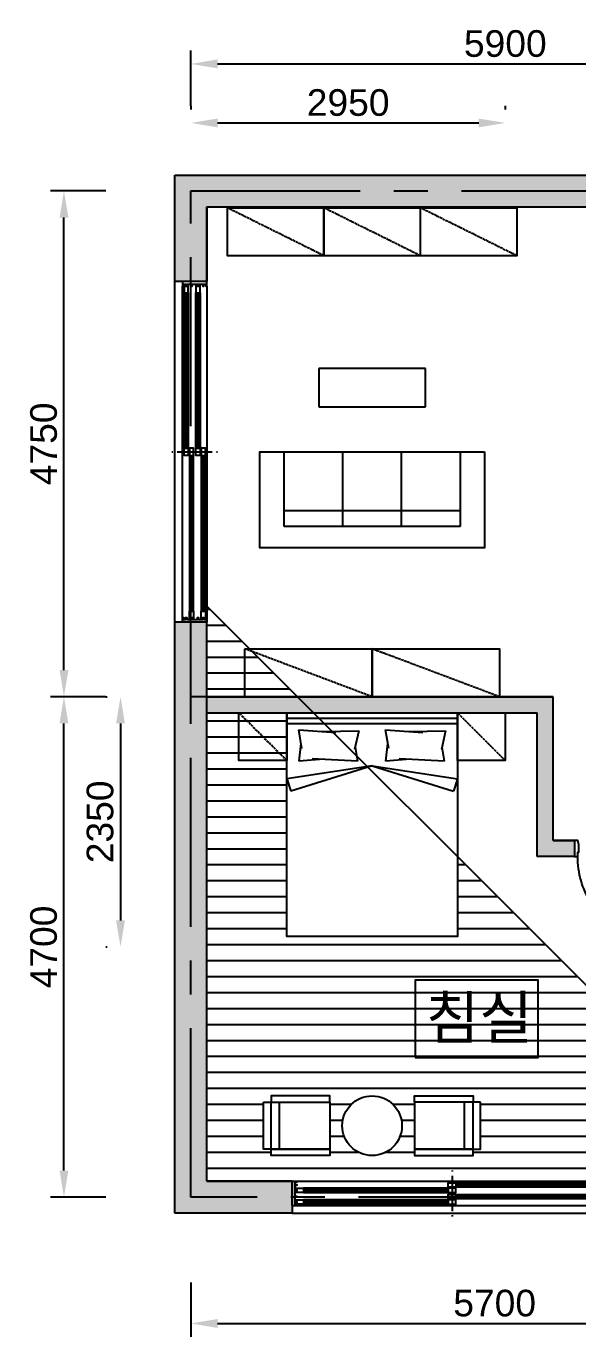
# Model space of a CAD drawing. Header units: millimetres. Extents: x 140860 to 617150, y 61650 to 208518.
# Drawn here: x 472474 to 477650, y 94116 to 106424 of the extents above; entities that cross this region are included whole.
import ezdxf

# ---------------------------------------------------------------- set-up
doc = ezdxf.new("R2010")
doc.units = ezdxf.units.MM
doc.linetypes.add('ACAD_ISO04W100', pattern=[30, 24, -3, 0, -3])
doc.linetypes.add('CENTER', pattern=[50.8, 31.75, -6.35, 6.35, -6.35])
for name, color, linetype in [('CEN', 1, 'CENTER'), ('DIM', 3, 'Continuous'), ('FIN', 5, 'Continuous'), ('FUN', 3, 'Continuous'), ('HAT', 9, 'Continuous'), ('TXT', 7, 'Continuous'), ('WAL', 2, 'Continuous'), ('WIN', 4, 'Continuous')]:
    doc.layers.add(name, color=color, linetype=linetype)
doc.styles.get("Standard").update_dxf_attribs({"font": 'arial.ttf'})
doc.styles.add('문자400', font='arial.ttf', dxfattribs={"height": 400})
doc.dimstyles.new('치수100', dxfattribs={"dimscale": 100, "dimtxt": 2.5, "dimasz": 2.5, "dimexe": 1.25, "dimexo": 8, "dimtad": 1, "dimtxsty": 'Standard', "dimcen": 2.5, "dimadec": 0, "dimazin": 0, "dimtfac": 1, "dimtmove": 0, "dimatfit": 1, "dimfxl": 1, "dimarcsym": 0})
pattern_1 = [(0, (60825.47, 0), (0, 150), [])]

# ---------------------------------------------------------------- blocks, each defined once
blk = doc.blocks.new('*U6')
for points in [[(870, 0), (870, 840), (830, 840), (830, 0)], [(0, -150), (0, 0), (30, 0), (30, -40), (40, -40), (40, -110), (30, -150)], [(900, -150), (900, 0), (870, 0), (870, -40), (860, -40), (860, -110), (870, -150)]]:
    blk.add_lwpolyline(points, close=True)
at = {"color": 1}
for start, end in [(90, 121.3257), (134.3179, 135.6821), (148.6743, 180)]:
    blk.add_arc((870, 0), 840, start, end, dxfattribs=at)
blk = doc.blocks.new('*U11')
at = {"color": 8}
for p, q in [((2955, 0), (45, 0)), ((105, -15), (1465, -15)), ((1465, -55), (105, -55)), ((2895, -65), (1535, -65)), ((1535, -105), (2895, -105)), ((45, -230), (2955, -230)), ((105, -125), (1465, -125)), ((1465, -165), (105, -165)), ((2895, -175), (1535, -175)), ((1535, -215), (2895, -215))]:
    blk.add_line(p, q, dxfattribs=at)
at = {"color": 1}
for p, q in [((1500, 90), (1500, 100)), ((1500, -280), (1500, 50)), ((1500, -330), (1500, -320))]:
    blk.add_line(p, q, dxfattribs=at)
for p, q in [((105, -27.5), (1465, -27.5)), ((105, -42.5), (1465, -42.5)), ((2895, -77.5), (1535, -77.5)), ((2895, -92.5), (1535, -92.5)), ((105, -137.5), (1465, -137.5)), ((105, -152.5), (1465, -152.5)), ((2895, -187.5), (1535, -187.5)), ((2895, -202.5), (1535, -202.5))]:
    blk.add_line(p, q)
for points in [[(25, -150), (45, -150), (45, -140), (25, -140), (25, -90), (45, -90), (45, -80), (25, -80), (25, -40), (45, -40), (45, -30), (25, -30), (25, -10), (45, -10), (45, 0), (0, 0), (0, -230), (45, -230), (45, -220), (25, -220), (25, -200), (45, -200), (45, -190), (25, -190)], [(2975, -150), (2955, -150), (2955, -140), (2975, -140), (2975, -90), (2955, -90), (2955, -80), (2975, -80), (2975, -40), (2955, -40), (2955, -30), (2975, -30), (2975, -10), (2955, -10), (2955, 0), (3000, 0), (3000, -230), (2955, -230), (2955, -220), (2975, -220), (2975, -200), (2955, -200), (2955, -190), (2975, -190)], [(1465, -55), (1465, -15), (1535, -15), (1535, -55)], [(1535, -105), (1535, -65), (1465, -65), (1465, -105)], [(1465, -165), (1465, -125), (1535, -125), (1535, -165)], [(1535, -215), (1535, -175), (1465, -175), (1465, -215)]]:
    blk.add_lwpolyline(points, close=True)
for points in [[(35, -40), (35, -55), (105, -55), (105, -15), (35, -15), (35, -30)], [(2965, -90), (2965, -105), (2895, -105), (2895, -65), (2965, -65), (2965, -80)], [(35, -150), (35, -165), (105, -165), (105, -125), (35, -125), (35, -140)], [(2965, -200), (2965, -215), (2895, -215), (2895, -175), (2965, -175), (2965, -190)]]:
    blk.add_lwpolyline(points)
blk = doc.blocks.new('*U12')
at = {"color": 8}
for p, q in [((3155, 0), (45, 0)), ((105, -15), (1565, -15)), ((1565, -55), (105, -55)), ((3095, -65), (1635, -65)), ((1635, -105), (3095, -105)), ((45, -230), (3155, -230)), ((105, -125), (1565, -125)), ((1565, -165), (105, -165)), ((3095, -175), (1635, -175)), ((1635, -215), (3095, -215))]:
    blk.add_line(p, q, dxfattribs=at)
at = {"color": 1}
for p, q in [((1600, 90), (1600, 100)), ((1600, -280), (1600, 50)), ((1600, -330), (1600, -320))]:
    blk.add_line(p, q, dxfattribs=at)
for p, q in [((105, -27.5), (1565, -27.5)), ((105, -42.5), (1565, -42.5)), ((3095, -77.5), (1635, -77.5)), ((3095, -92.5), (1635, -92.5)), ((105, -137.5), (1565, -137.5)), ((105, -152.5), (1565, -152.5)), ((3095, -187.5), (1635, -187.5)), ((3095, -202.5), (1635, -202.5))]:
    blk.add_line(p, q)
for points in [[(25, -150), (45, -150), (45, -140), (25, -140), (25, -90), (45, -90), (45, -80), (25, -80), (25, -40), (45, -40), (45, -30), (25, -30), (25, -10), (45, -10), (45, 0), (0, 0), (0, -230), (45, -230), (45, -220), (25, -220), (25, -200), (45, -200), (45, -190), (25, -190)], [(3175, -150), (3155, -150), (3155, -140), (3175, -140), (3175, -90), (3155, -90), (3155, -80), (3175, -80), (3175, -40), (3155, -40), (3155, -30), (3175, -30), (3175, -10), (3155, -10), (3155, 0), (3200, 0), (3200, -230), (3155, -230), (3155, -220), (3175, -220), (3175, -200), (3155, -200), (3155, -190), (3175, -190)], [(1565, -55), (1565, -15), (1635, -15), (1635, -55)], [(1635, -105), (1635, -65), (1565, -65), (1565, -105)], [(1565, -165), (1565, -125), (1635, -125), (1635, -165)], [(1635, -215), (1635, -175), (1565, -175), (1565, -215)]]:
    blk.add_lwpolyline(points, close=True)
for points in [[(35, -40), (35, -55), (105, -55), (105, -15), (35, -15), (35, -30)], [(3165, -90), (3165, -105), (3095, -105), (3095, -65), (3165, -65), (3165, -80)], [(35, -150), (35, -165), (105, -165), (105, -125), (35, -125), (35, -140)], [(3165, -200), (3165, -215), (3095, -215), (3095, -175), (3165, -175), (3165, -190)]]:
    blk.add_lwpolyline(points)
blk = doc.blocks.new('*U18')
at = {"color": 8}
for p, q in [((1600, -50), (0, -50)), ((455, -177), (112, -171)), ((112, -171), (150, -346)), ((674, -160), (324, -187)), ((644, -337), (674, -160)), ((1269, -177), (926, -171)), ((926, -171), (964, -346)), ((1488, -160), (1139, -187)), ((1459, -337), (1488, -160)), ((145, -322), (123, -454)), ((670, -455), (653, -288)), ((959, -322), (937, -454)), ((1484, -455), (1467, -288)), ((123, -454), (547, -432)), ((442, -437), (670, -455)), ((937, -454), (1362, -432)), ((1257, -437), (1484, -455)), ((800, -499), (0, -621)), ((800, -499), (36, -737)), ((800, -499), (1600, -621)), ((800, -499), (1564, -737)), ((0, -621), (36, -737)), ((1600, -621), (1564, -737))]:
    blk.add_line(p, q, dxfattribs=at)
blk.add_line((1600, -100), (0, -100))
blk.add_lwpolyline([(1600, 0), (0, 0), (0, -2100), (1600, -2100)], close=True)
blk = doc.blocks.new('키 낮은 장')
at = {"color": 1, "linetype": 'ACAD_ISO04W100'}
blk.add_line((450, 450), (0, 0), dxfattribs=at)
blk.add_lwpolyline([(0, 0), (450, 0), (450, 450), (0, 450)], close=True)
blk = doc.blocks.new('*U29')
at = {"color": 1, "linetype": 'ACAD_ISO04W100'}
blk.add_line((905, 450), (0, 0), dxfattribs=at)
blk.add_lwpolyline([(0, 0), (905, 0), (905, 450), (0, 450)], close=True)
blk = doc.blocks.new('*U30')
at = {"color": 1, "linetype": 'ACAD_ISO04W100'}
blk.add_line((1195, 450), (0, 0), dxfattribs=at)
blk.add_lwpolyline([(0, 0), (1195, 0), (1195, 450), (0, 450)], close=True)
blk = doc.blocks.new('*U32')
at = {"linetype": 'ByBlock'}
for p, q in [((825, -200), (-825, -200)), ((-825, -200), (-825, -900)), ((-275, -200), (-275, -900)), ((275, -200), (275, -900)), ((825, -900), (825, -200)), ((-825, -350), (825, -350))]:
    blk.add_line(p, q, dxfattribs=at)
blk.add_lwpolyline([(1055, -900), (1055, 0), (-1055, 0), (-1055, -900)], close=True, dxfattribs=at)
blk = doc.blocks.new('의자')
at = {"linetype": 'ByBlock'}
for p, q in [((220, -70), (-220, -70)), ((220, -150), (-220, -150))]:
    blk.add_line(p, q, dxfattribs=at)
for points in [[(-220, 0), (-220, -620), (220, -620), (220, 0)], [(-220, -70), (-220, -620), (-280, -620), (-280, -70)], [(220, -70), (220, -620), (280, -620), (280, -70)]]:
    blk.add_lwpolyline(points, close=True, dxfattribs=at)
blk = doc.blocks.new('*D149')
at = {"layer": 'Defpoints', "color": 0, "transparency": 16777216}
for p in [(474020, 95427), (479720, 95427), (479720, 94241)]:
    blk.add_point(p, dxfattribs=at)
at = {"layer": 'DIM', "color": 0, "lineweight": -2, "transparency": 16777216}
for p, q in [((474020, 94627), (474020, 94116)), ((479720, 94627), (479720, 94116)), ((474270, 94241), (479470, 94241))]:
    blk.add_line(p, q, dxfattribs=at)
at = {"layer": 'DIM', "color": 0, "transparency": 16777216}
for points in [[(474270, 94283), (474270, 94199), (474020, 94241)], [(479470, 94283), (479470, 94199), (479720, 94241)]]:
    blk.add_solid(points, dxfattribs=at)
at = {"layer": 'DIM', "color": 0, "transparency": 16777216, "insert": (476870, 94431), "char_height": 250, "attachment_point": 5}
blk.add_mtext('5700', dxfattribs=at)
blk = doc.blocks.new('*D150')
at = {"layer": 'Defpoints', "color": 0, "transparency": 16777216}
for p in [(479920, 106070), (474020, 104877), (479920, 104877)]:
    blk.add_point(p, dxfattribs=at)
at = {"layer": 'DIM', "color": 0, "lineweight": -2, "transparency": 16777216}
for p, q in [((474020, 105677), (474020, 106195)), ((479920, 105677), (479920, 106195)), ((474270, 106070), (479670, 106070))]:
    blk.add_line(p, q, dxfattribs=at)
at = {"layer": 'DIM', "color": 0, "transparency": 16777216}
for points in [[(474270, 106112), (474270, 106028), (474020, 106070)], [(479670, 106112), (479670, 106028), (479920, 106070)]]:
    blk.add_solid(points, dxfattribs=at)
at = {"layer": 'DIM', "color": 0, "transparency": 16777216, "insert": (476970, 106260), "char_height": 250, "attachment_point": 5}
blk.add_mtext('5900', dxfattribs=at)
blk = doc.blocks.new('*D140')
at = {"layer": 'Defpoints', "color": 0, "transparency": 16777216}
for p in [(476970, 105516), (474020, 104877), (476970, 104877)]:
    blk.add_point(p, dxfattribs=at)
at = {"layer": 'DIM', "color": 0, "lineweight": -2, "transparency": 16777216}
for p, q in [((474020, 105677), (474020, 105641)), ((476970, 105677), (476970, 105641)), ((474270, 105516), (476720, 105516))]:
    blk.add_line(p, q, dxfattribs=at)
at = {"layer": 'DIM', "color": 0, "transparency": 16777216}
for points in [[(474270, 105557), (474270, 105474), (474020, 105516)], [(476720, 105557), (476720, 105474), (476970, 105516)]]:
    blk.add_solid(points, dxfattribs=at)
at = {"layer": 'DIM', "color": 0, "transparency": 16777216, "insert": (475495, 105706), "char_height": 250, "attachment_point": 5}
blk.add_mtext('2950', dxfattribs=at)
blk = doc.blocks.new('*D141')
at = {"layer": 'Defpoints', "color": 0, "transparency": 16777216}
for p in [(472828, 100127), (474020, 100127), (474020, 95427)]:
    blk.add_point(p, dxfattribs=at)
at = {"layer": 'DIM', "color": 0, "lineweight": -2, "transparency": 16777216}
for p, q in [((473220, 100127), (472703, 100127)), ((472828, 95677), (472828, 99877)), ((473220, 95427), (472703, 95427))]:
    blk.add_line(p, q, dxfattribs=at)
at = {"layer": 'DIM', "color": 0, "transparency": 16777216}
for points in [[(472787, 99877), (472870, 99877), (472828, 100127)], [(472787, 95677), (472870, 95677), (472828, 95427)]]:
    blk.add_solid(points, dxfattribs=at)
at = {"layer": 'DIM', "color": 0, "transparency": 16777216, "insert": (472638, 97777), "char_height": 250, "attachment_point": 5, "rotation": 90}
blk.add_mtext('4700', dxfattribs=at)
blk = doc.blocks.new('*D136')
at = {"layer": 'Defpoints', "color": 0, "transparency": 16777216}
for p in [(472828, 104877), (474020, 104877), (474020, 100127)]:
    blk.add_point(p, dxfattribs=at)
at = {"layer": 'DIM', "color": 0, "lineweight": -2, "transparency": 16777216}
for p, q in [((473220, 104877), (472703, 104877)), ((472828, 100377), (472828, 104627)), ((473220, 100127), (472703, 100127))]:
    blk.add_line(p, q, dxfattribs=at)
at = {"layer": 'DIM', "color": 0, "transparency": 16777216}
for points in [[(472787, 104627), (472870, 104627), (472828, 104877)], [(472787, 100377), (472870, 100377), (472828, 100127)]]:
    blk.add_solid(points, dxfattribs=at)
at = {"layer": 'DIM', "color": 0, "transparency": 16777216, "insert": (472638, 102502), "char_height": 250, "attachment_point": 5, "rotation": 90}
blk.add_mtext('4750', dxfattribs=at)
blk = doc.blocks.new('*D142')
at = {"layer": 'Defpoints', "color": 0, "transparency": 16777216}
for p in [(474020, 100127), (473359, 97777), (474020, 97777)]:
    blk.add_point(p, dxfattribs=at)
at = {"layer": 'DIM', "color": 0, "lineweight": -2, "transparency": 16777216}
for p, q in [((473220, 100127), (473234, 100127)), ((473359, 99877), (473359, 98027)), ((473220, 97777), (473234, 97777))]:
    blk.add_line(p, q, dxfattribs=at)
at = {"layer": 'DIM', "color": 0, "transparency": 16777216}
for points in [[(473317, 99877), (473400, 99877), (473359, 100127)], [(473317, 98027), (473400, 98027), (473359, 97777)]]:
    blk.add_solid(points, dxfattribs=at)
at = {"layer": 'DIM', "color": 0, "transparency": 16777216, "insert": (473168, 98952), "char_height": 250, "attachment_point": 5, "rotation": 90}
blk.add_mtext('2350', dxfattribs=at)

msp = doc.modelspace()

# ---------------------------------------------------------------- hatches: boundary and pattern name
at = {"layer": 'HAT', "true_color": 0x939598}
h = msp.add_hatch(color=252, dxfattribs=at)
h.dxf.hatch_style = 1
h.paths.add_polyline_path([(474970, 95346.85), (474970, 95276.85), (473870, 95276.85), (473870, 100126.85), (473870, 100826.85), (474170, 100826.85), (474170, 100126.85), (477420, 100126.85), (477420, 98776.85), (477620, 98776.85), (477620, 98626.85), (477270, 98626.85), (477270, 99976.85), (474170, 99976.85), (474170, 95576.85), (474970, 95576.85)])
h.paths.add_polyline_path([(479870, 95276.85), (477970, 95276.85), (477970, 95576.85), (479570, 95576.85), (479570, 96576.85), (479570, 96633.85), (479570, 96651.85), (479570, 98626.85), (478520, 98626.85), (478520, 98776.85), (479720, 98776.85), (479720, 98326.85), (479920, 98326.85), (479920, 98176.85), (479720, 98176.85), (479720, 96576.85), (482520, 96576.85), (482520, 98176.85), (481770, 98176.85), (480720, 98176.85), (480720, 98326.85), (480920, 98326.85), (480920, 98776.85), (481020, 98776.85), (481020, 98326.85), (482520, 98326.85), (482520, 98776.85), (482820, 98776.85), (482820, 98176.85), (482820, 96276.85), (479870, 96276.85)])
h.paths.add_polyline_path([(482820, 100126.85), (482820, 99776.85), (482720, 99776.85), (482520, 99776.85), (482520, 99976.85), (481020, 99976.85), (480920, 99976.85), (478770, 99976.85), (478770, 100126.85), (482520, 100126.85), (482520, 101826.85), (482750, 101826.85), (482820, 101826.85)])
h.paths.add_polyline_path([(482820, 102926.85), (482520, 102926.85), (482520, 103826.85), (479870, 103826.85), (479870, 102926.85), (478520, 102926.85), (478520, 103776.85), (478620, 103776.85), (478620, 103026.85), (479770, 103026.85), (479770, 103386.85), (479770, 103826.85), (479770, 104726.85), (479410, 104726.85), (478620, 104726.85), (478620, 104676.85), (478520, 104676.85), (478520, 104726.85), (474170, 104726.85), (474170, 104026.85), (473940, 104026.85), (473870, 104026.85), (473870, 105026.85), (480070, 105026.85), (480070, 104126.85), (482820, 104126.85)])
at = {"layer": 'HAT'}
h = msp.add_hatch(dxfattribs=at)
h.set_pattern_fill('_USER', color=256, scale=150, pattern_type=0)
h.set_pattern_definition(pattern_1)
edge = h.paths.add_edge_path()
edge.add_line((478944.263, 96202.586), (478988, 96158.85))
edge.add_line((478988, 96158.85), (478988, 95793.027))
edge.add_line((478988, 95793.027), (478985.212, 95791.417))
edge.add_line((478985.212, 95791.417), (478968.498, 95793.913))
edge.add_line((478968.498, 95793.913), (478958.894, 95810.548))
edge.add_line((478958.894, 95810.548), (478957.395, 95809.682))
edge.add_line((478957.395, 95809.682), (478985.029, 95779.388))
edge.add_arc((478988.896, 95781.62), 4.466, 210, 441.5070394)
edge.add_line((478989.556, 95786.037), (479032.779, 95784.137))
edge.add_line((479032.779, 95784.137), (479032.779, 95777.673))
edge.add_arc((479032.49, 95778.806), 1.169, 284.3125446, 351.5070394)
edge.add_line((479033.646, 95778.633), (479034.457, 95784.064))
edge.add_line((479034.457, 95784.064), (479006, 95788.313))
edge.add_line((479006, 95788.313), (479006, 96140.85))
edge.add_line((479006, 96140.85), (479141.746, 96005.104))
edge.add_spline(control_points=[(479141.746, 96005.104), (479128.078, 96002.825), (479081.253, 95993.184), (479058.904, 95978.718), (479073.936, 95956.06), (479100.076, 95955.406), (479126.984, 95975.293), (479158.401, 95983.714), (479162.206, 95984.644)], knot_values=[0.684126701, 0.684126701, 0.684126701, 0.684126701, 1, 2, 3, 4, 5, 5.128652423, 5.128652423, 5.128652423, 5.128652423], degree=3, periodic=0)
edge.add_line((479162.206, 95984.644), (479205.104, 95941.745))
edge.add_spline(control_points=[(479205.104, 95941.745), (479159.65, 95943.249), (479084.945, 95940.018), (479056.861, 95926.706), (479068.785, 95902.269), (479094.612, 95898.185), (479131.875, 95918.767), (479193.684, 95921.765), (479225.985, 95920.865)], knot_values=[0.296501621, 0.296501621, 0.296501621, 0.296501621, 1, 2, 3, 4, 5, 5.708236159, 5.708236159, 5.708236159, 5.708236159], degree=3, periodic=0)
edge.add_line((479225.985, 95920.865), (479257.5, 95889.35))
edge.add_line((479257.5, 95889.35), (479257.5, 95854.744))
edge.add_spline(control_points=[(479257.5, 95854.744), (479181.281, 95850.295), (479087.31, 95835.652), (479058.699, 95817.421), (479073.569, 95794.656), (479099.704, 95793.816), (479136.773, 95820.805), (479210.571, 95832.065), (479257.5, 95835.074)], knot_values=[0.048806517, 0.048806517, 0.048806517, 0.048806517, 1, 2, 3, 4, 5, 5.917157424, 5.917157424, 5.917157424, 5.917157424], degree=3, periodic=0)
edge.add_spline(control_points=[(479257.5, 95835.074), (479261.739, 95835.346), (479266.073, 95835.598), (479270.501, 95835.831), (479274.579, 95836.045), (479278.579, 95836.233), (479282.5, 95836.397)], knot_values=[5.917157424, 5.917157424, 5.917157424, 5.917157424, 6, 6, 6, 6.076279079, 6.076279079, 6.076279079, 6.076279079], degree=3, periodic=0)
edge.add_spline(control_points=[(479282.5, 95836.397), (479292.025, 95836.795), (479301.088, 95837.046), (479309.691, 95837.159)], knot_values=[6.076279079, 6.076279079, 6.076279079, 6.076279079, 6.261562881, 6.261562881, 6.261562881, 6.261562881], degree=3, periodic=0)
edge.add_line((479309.691, 95837.159), (479570, 95576.85))
edge.add_line((479570, 95576.85), (477970, 95576.85))
edge.add_line((477970, 95576.85), (477925, 95576.85))
edge.add_line((477925, 95576.85), (475015, 95576.85))
edge.add_line((475015, 95576.85), (474970, 95576.85))
edge.add_line((474970, 95576.85), (474170, 95576.85))
edge.add_line((474170, 95576.85), (474170, 99976.85))
edge.add_line((474170, 99976.85), (474470, 99976.85))
edge.add_line((474470, 99976.85), (474470, 99526.85))
edge.add_line((474470, 99526.85), (474920, 99526.85))
edge.add_line((474920, 99526.85), (474920, 97876.85))
edge.add_line((474920, 97876.85), (476520, 97876.85))
edge.add_line((476520, 97876.85), (476520, 98626.85))
edge.add_line((476520, 98626.85), (478796.138, 96350.712))
edge.add_line((478796.138, 96350.712), (478745, 96262.138))
edge.add_line((478745, 96262.138), (478760.588, 96253.138))
edge.add_line((478760.588, 96253.138), (478760.769, 96253.45))
edge.add_arc((478970, 96651.85), 450, 242.2924428, 266.721329)
h.paths.add_polyline_path([(477279.431, 96738.587), (477279.431, 97463.928), (476123.188, 97463.928), (476123.188, 96738.587)], flags=0)
h.paths.add_polyline_path([(476738.242, 96318.38), (476668.242, 96318.38), (476668.242, 96378.38), (476118.242, 96378.38), (476118.242, 96318.38), (476118.242, 95878.38), (476118.242, 95818.38), (476668.242, 95818.38), (476668.242, 95878.38), (476738.242, 95878.38)], flags=16)
h.paths.add_polyline_path([(475440, 96098.38, 1), (476000, 96098.38, 1)], flags=16)
h.paths.add_polyline_path([(478992.779, 95769.85), (478992.779, 95776.85), (479032.779, 95776.85), (479032.779, 95769.85)], flags=16)
h.paths.add_polyline_path([(478992.779, 95769.85), (478988, 95769.85), (478988, 95777.246), (478992.779, 95779.415)], flags=16)
h.paths.add_polyline_path([(475321.758, 96318.38), (475321.758, 96378.38), (474771.758, 96378.38), (474771.758, 96318.38), (474701.758, 96318.38), (474701.758, 95878.38), (474771.758, 95878.38), (474771.758, 95818.38), (475321.758, 95818.38), (475321.758, 95878.38)], flags=16)
h.paths.add_polyline_path([(481920, 100726.85), (480615.133, 102031.717), (481133.125, 102031.717), (481133.125, 102742.611), (479904.239, 102742.611), (479720, 102926.85), (479870, 102926.85), (479870, 103826.85), (480870, 103826.85), (480870, 103226.85), (481920, 103226.85)])
h.paths.add_polyline_path([(480820, 102926.85), (480820, 103006.85), (480410, 103006.85), (480400, 103006.85), (479920, 103006.85), (479920, 102926.85), (480400, 102926.85)], flags=16)
h.paths.add_polyline_path([(479410, 103386.85), (479260, 103386.85), (478040, 104606.85), (478520, 104606.85), (478520, 104646.85), (478560, 104646.85), (478560, 104636.85), (478580, 104636.85), (478620, 104646.85), (478620, 104676.85), (478620, 104726.85), (479410, 104726.85)])
h.paths.add_polyline_path([(476062.13, 97472.179), (477352.942, 97472.179), (477352.942, 96726.772), (476062.13, 96726.772)], flags=24)
h = msp.add_hatch(dxfattribs=at)
h.set_pattern_fill('_USER', color=256, scale=150, pattern_type=0)
h.set_pattern_definition(pattern_1)
h.paths.add_polyline_path([(474525.173, 100126.85), (474170, 100126.85), (474170, 100976.85), (474570, 100576.85), (474525.173, 100576.85)])
h.paths.add_polyline_path([(475020, 100126.85), (474525.173, 100126.85), (474525.173, 100576.85), (474597.083, 100549.766)])
h.paths.add_polyline_path([(474920, 99526.85), (474470, 99526.85), (474470, 99976.85)], flags=17)
h.paths.add_polyline_path([(474920, 99526.85), (474470, 99976.85), (474920, 99976.85)], flags=17)

# ---------------------------------------------------------------- linework, layer by layer
at = {"layer": 'CEN', "ltscale": 50}
for p, q in [((474020, 100126.85), (474020, 104876.85)), ((474020, 104876.85), (479920, 104876.85)), ((477420, 100126.85), (474020, 100126.85)), ((474020, 95426.85), (474020, 100126.85)), ((477420, 98776.85), (477420, 100126.85)), ((482670, 98776.85), (477420, 98776.85)), ((479720, 95426.85), (474020, 95426.85))]:
    msp.add_line(p, q, dxfattribs=at)
at = {"layer": 'FIN'}
for p, q in [((473870, 100826.85), (473870, 104026.85)), ((474970, 95276.85), (477970, 95276.85))]:
    msp.add_line(p, q, dxfattribs=at)
at = {"layer": 'FUN'}
for p, q in [((476220, 103210.982), (475220, 103210.982)), ((475220, 103210.982), (475220, 102850.982)), ((476220, 102850.982), (476220, 103210.982)), ((475220, 102850.982), (475720, 102850.982)), ((475720, 102850.982), (476220, 102850.982))]:
    msp.add_line(p, q, dxfattribs=at)
msp.add_circle((475720, 96098.38), 280, dxfattribs=at)
msp.add_circle((475720, 96098.38), 280, dxfattribs=at)
at = {"layer": 'HAT'}
for p in [(474170, 95576.85), (479570, 95576.85)]:
    msp.add_line(p, (474170, 100976.85), dxfattribs=at)
at = {"layer": 'TXT'}
msp.add_lwpolyline([(476123.188, 96738.587), (477279.431, 96738.587), (477279.431, 97463.928), (476123.188, 97463.928)], close=True, dxfattribs=at)
at = {"layer": 'WAL'}
for p, q in [((473870, 104026.85), (473870, 105026.85)), ((473870, 105026.85), (480070, 105026.85)), ((474170, 104026.85), (474170, 104726.85)), ((474170, 104726.85), (478520, 104726.85)), ((474170, 104726.85), (474170, 104026.85)), ((474170, 104026.85), (473870, 104026.85)), ((473870, 100126.85), (473870, 100826.85)), ((474170, 100826.85), (473870, 100826.85)), ((474170, 100126.85), (474170, 100826.85)), ((473870, 95276.85), (473870, 100126.85)), ((474170, 100126.85), (477420, 100126.85)), ((477420, 98776.85), (477420, 100126.85)), ((474170, 95576.85), (474170, 99976.85)), ((474170, 99976.85), (477270, 99976.85)), ((477270, 98626.85), (477270, 99976.85)), ((477620, 98776.85), (477420, 98776.85)), ((477420, 98776.85), (477620, 98776.85)), ((477620, 98776.85), (477620, 98626.85)), ((477620, 98626.85), (477270, 98626.85)), ((474970, 95576.85), (474170, 95576.85)), ((474170, 95576.85), (474970, 95576.85)), ((474970, 95576.85), (474970, 95276.85)), ((474970, 95276.85), (473870, 95276.85))]:
    msp.add_line(p, q, dxfattribs=at)

# ---------------------------------------------------------------- block references
at = {"layer": 'FUN', "xscale": -1}
for name, p, rotation in [('*U29', (474361.797, 104718.681), 180), ('*U29', (475267.266, 104718.681), 180), ('*U29', (476172.734, 104718.681), 180), ('*U32', (475720, 101526.85), 180), ('*U30', (474525.173, 100576.85), 180), ('*U30', (475720, 100576.85), 180), ('키 낮은 장', (474470, 99976.85), 180), ('*U18', (476520, 99976.85), 359.9999999999998), ('키 낮은 장', (476520, 99976.85), 180), ('의자', (474701.758, 96098.38), 89.99999999999977)]:
    msp.add_blockref(name, p, dxfattribs=dict(at, rotation=rotation))
at = {"layer": 'FUN', "rotation": 269.9999999999998}
msp.add_blockref('의자', (476738.242, 96098.38), dxfattribs=at)
at = {"layer": 'WIN', "xscale": -1}
for name, p, rotation in [('*U12', (474170, 100826.85), 269.9999999999998), ('*U6', (477620, 98626.85), 180), ('*U11', (474970, 95346.85), 180)]:
    msp.add_blockref(name, p, dxfattribs=dict(at, rotation=rotation))

# ---------------------------------------------------------------- texts
at = {"layer": 'TXT', "insert": (476223.382, 96876.839), "char_height": 400, "attachment_point": 7, "style": '문자400'}
msp.add_mtext_dynamic_manual_height_columns('{\\fGulim|b0|i0|c129|p50;침실}', width=1078.81346, gutter_width=2000, heights=[0], dxfattribs=at)

# ---------------------------------------------------------------- dimensions: what is measured, and where the dimension line sits
at = {"layer": 'DIM'}
for base, p1, p2, picture, middle in [((479920, 106070.068), (474020, 104876.85), (479920, 104876.85), '*D150', (476970, 106260.212)), ((476970, 105515.524), (474020, 104876.85), (476970, 104876.85), '*D140', (475495, 105705.667)), ((479720, 94241.054), (474020, 95426.85), (479720, 95426.85), '*D149', (476870, 94431.198))]:
    dim = msp.add_linear_dim(base=base, p1=p1, p2=p2, dimstyle='치수100', dxfattribs=at)
    dim.commit()
    dim.dimension.update_dxf_attribs({"geometry": picture, "text_midpoint": middle})
for base, p1, p2, picture, middle in [((472828.207, 104876.85), (474020, 100126.85), (474020, 104876.85), '*D136', (472638.063, 102501.85)), ((472828.207, 100126.85), (474020, 95426.85), (474020, 100126.85), '*D141', (472638.063, 97776.85)), ((473358.59, 97776.85), (474020, 100126.85), (474020, 97776.85), '*D142', (473168.361, 98951.85))]:
    dim = msp.add_linear_dim(base=base, p1=p1, p2=p2, angle=270, dimstyle='치수100', dxfattribs=at)
    dim.commit()
    dim.dimension.update_dxf_attribs({"geometry": picture, "text_midpoint": middle})

doc.saveas('drawing.dxf')
